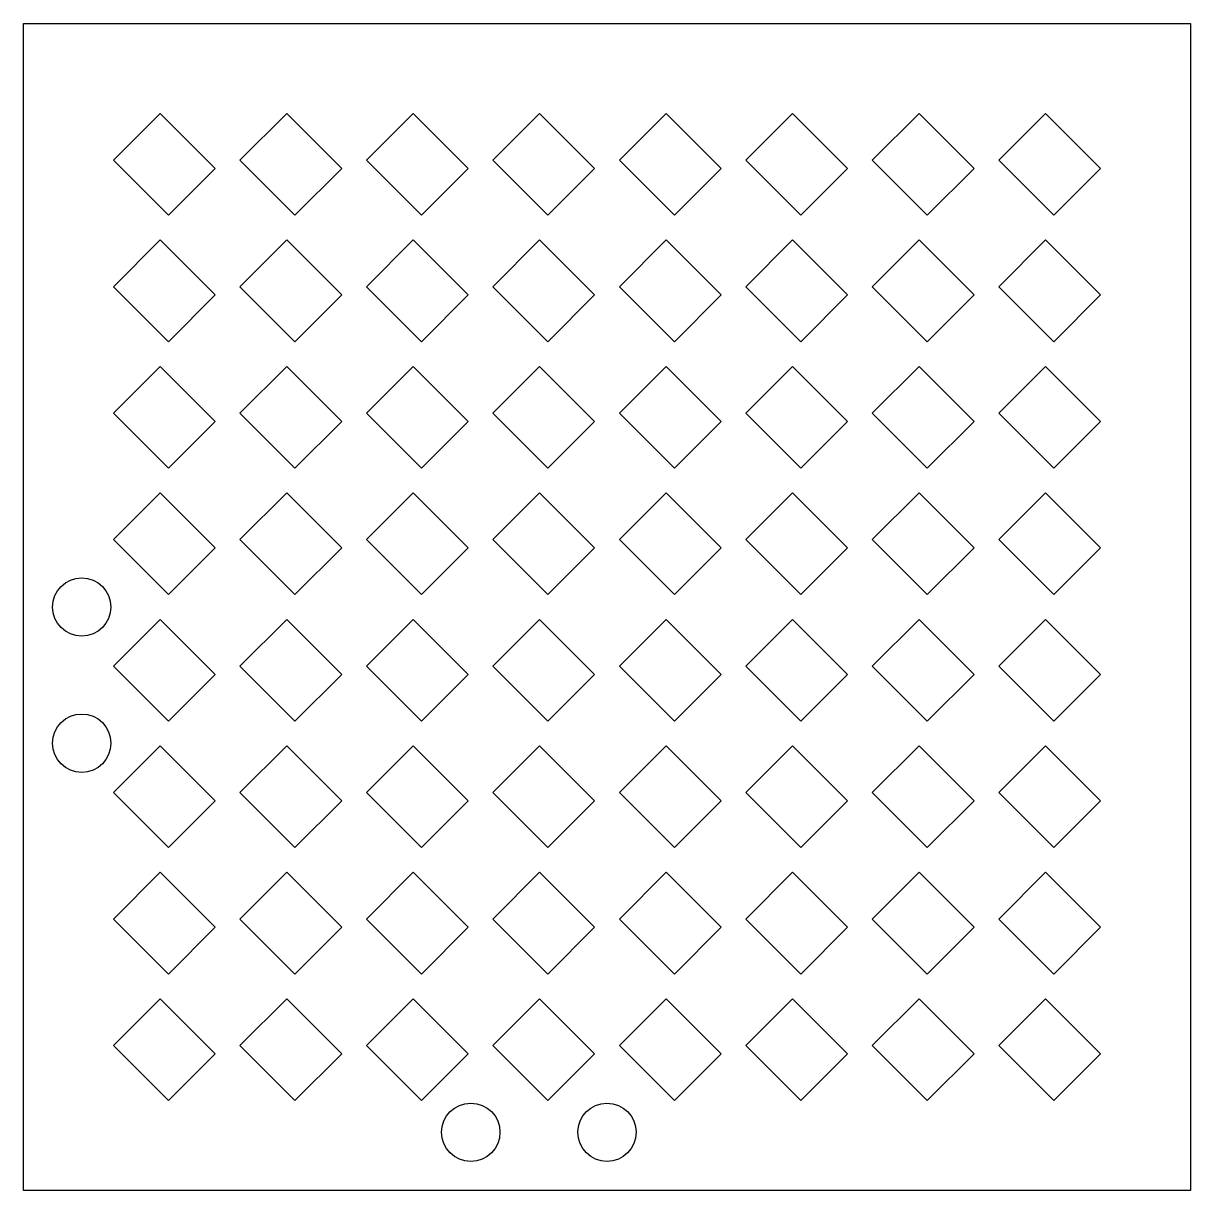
# Model space of a CAD drawing. Header units: millimetres. Extents: x -30 to 30, y -30 to 30.
import ezdxf

# ---------------------------------------------------------------- set-up
doc = ezdxf.new("R2010")
doc.units = ezdxf.units.MM
doc.layers.get('0').update_dxf_attribs({"linetype": 'CONTINUOUS'})

msp = doc.modelspace()

# ---------------------------------------------------------------- linework, layer by layer
for points in [[(30, -30), (-30, -30), (-30, 30), (30, 30)], [(-22.538, 20.134), (-20.134, 22.538), (-22.962, 25.366), (-25.366, 22.962)], [(-16.038, 20.134), (-13.634, 22.538), (-16.462, 25.366), (-18.866, 22.962)], [(-9.538, 20.134), (-7.134, 22.538), (-9.962, 25.366), (-12.366, 22.962)], [(-3.038, 20.134), (-0.634, 22.538), (-3.462, 25.366), (-5.866, 22.962)], [(3.462, 20.134), (5.866, 22.538), (3.038, 25.366), (0.634, 22.962)], [(9.962, 20.134), (12.366, 22.538), (9.538, 25.366), (7.134, 22.962)], [(16.462, 20.134), (18.866, 22.538), (16.038, 25.366), (13.634, 22.962)], [(20.134, 22.962), (22.962, 20.134), (25.366, 22.538), (22.538, 25.366)], [(-22.538, 13.634), (-20.134, 16.038), (-22.962, 18.866), (-25.366, 16.462)], [(-16.038, 13.634), (-13.634, 16.038), (-16.462, 18.866), (-18.866, 16.462)], [(-9.538, 13.634), (-7.134, 16.038), (-9.962, 18.866), (-12.366, 16.462)], [(-3.038, 13.634), (-0.634, 16.038), (-3.462, 18.866), (-5.866, 16.462)], [(3.462, 13.634), (5.866, 16.038), (3.038, 18.866), (0.634, 16.462)], [(9.962, 13.634), (12.366, 16.038), (9.538, 18.866), (7.134, 16.462)], [(16.462, 13.634), (18.866, 16.038), (16.038, 18.866), (13.634, 16.462)], [(22.962, 13.634), (25.366, 16.038), (22.538, 18.866), (20.134, 16.462)], [(-22.538, 7.134), (-20.134, 9.538), (-22.962, 12.366), (-25.366, 9.962)], [(-16.038, 7.134), (-13.634, 9.538), (-16.462, 12.366), (-18.866, 9.962)], [(-9.538, 7.134), (-7.134, 9.538), (-9.962, 12.366), (-12.366, 9.962)], [(-3.038, 7.134), (-0.634, 9.538), (-3.462, 12.366), (-5.866, 9.962)], [(3.462, 7.134), (5.866, 9.538), (3.038, 12.366), (0.634, 9.962)], [(9.962, 7.134), (12.366, 9.538), (9.538, 12.366), (7.134, 9.962)], [(16.462, 7.134), (18.866, 9.538), (16.038, 12.366), (13.634, 9.962)], [(22.962, 7.134), (25.366, 9.538), (22.538, 12.366), (20.134, 9.962)], [(-22.538, 0.634), (-20.134, 3.038), (-22.962, 5.866), (-25.366, 3.462)], [(-16.038, 0.634), (-13.634, 3.038), (-16.462, 5.866), (-18.866, 3.462)], [(-9.538, 0.634), (-7.134, 3.038), (-9.962, 5.866), (-12.366, 3.462)], [(-3.038, 0.634), (-0.634, 3.038), (-3.462, 5.866), (-5.866, 3.462)], [(3.462, 0.634), (5.866, 3.038), (3.038, 5.866), (0.634, 3.462)], [(9.962, 0.634), (12.366, 3.038), (9.538, 5.866), (7.134, 3.462)], [(16.462, 0.634), (18.866, 3.038), (16.038, 5.866), (13.634, 3.462)], [(22.962, 0.634), (25.366, 3.038), (22.538, 5.866), (20.134, 3.462)], [(-22.538, -5.866), (-20.134, -3.462), (-22.962, -0.634), (-25.366, -3.038)], [(-16.038, -5.866), (-13.634, -3.462), (-16.462, -0.634), (-18.866, -3.038)], [(-9.538, -5.866), (-7.134, -3.462), (-9.962, -0.634), (-12.366, -3.038)], [(-3.038, -5.866), (-0.634, -3.462), (-3.462, -0.634), (-5.866, -3.038)], [(3.462, -5.866), (5.866, -3.462), (3.038, -0.634), (0.634, -3.038)], [(9.962, -5.866), (12.366, -3.462), (9.538, -0.634), (7.134, -3.038)], [(16.462, -5.866), (18.866, -3.462), (16.038, -0.634), (13.634, -3.038)], [(22.962, -5.866), (25.366, -3.462), (22.538, -0.634), (20.134, -3.038)], [(-22.538, -12.366), (-20.134, -9.962), (-22.962, -7.134), (-25.366, -9.538)], [(-16.038, -12.366), (-13.634, -9.962), (-16.462, -7.134), (-18.866, -9.538)], [(-9.538, -12.366), (-7.134, -9.962), (-9.962, -7.134), (-12.366, -9.538)], [(-3.038, -12.366), (-0.634, -9.962), (-3.462, -7.134), (-5.866, -9.538)], [(3.462, -12.366), (5.866, -9.962), (3.038, -7.134), (0.634, -9.538)], [(9.962, -12.366), (12.366, -9.962), (9.538, -7.134), (7.134, -9.538)], [(16.462, -12.366), (18.866, -9.962), (16.038, -7.134), (13.634, -9.538)], [(22.962, -12.366), (25.366, -9.962), (22.538, -7.134), (20.134, -9.538)], [(-22.538, -18.866), (-20.134, -16.462), (-22.962, -13.634), (-25.366, -16.038)], [(-16.038, -18.866), (-13.634, -16.462), (-16.462, -13.634), (-18.866, -16.038)], [(-9.538, -18.866), (-7.134, -16.462), (-9.962, -13.634), (-12.366, -16.038)], [(-3.038, -18.866), (-0.634, -16.462), (-3.462, -13.634), (-5.866, -16.038)], [(3.462, -18.866), (5.866, -16.462), (3.038, -13.634), (0.634, -16.038)], [(9.962, -18.866), (12.366, -16.462), (9.538, -13.634), (7.134, -16.038)], [(16.462, -18.866), (18.866, -16.462), (16.038, -13.634), (13.634, -16.038)], [(22.962, -18.866), (25.366, -16.462), (22.538, -13.634), (20.134, -16.038)], [(-22.538, -25.366), (-20.134, -22.962), (-22.962, -20.134), (-25.366, -22.538)], [(-16.038, -25.366), (-13.634, -22.962), (-16.462, -20.134), (-18.866, -22.538)], [(-9.538, -25.366), (-7.134, -22.962), (-9.962, -20.134), (-12.366, -22.538)], [(-3.038, -25.366), (-0.634, -22.962), (-3.462, -20.134), (-5.866, -22.538)], [(3.462, -25.366), (5.866, -22.962), (3.038, -20.134), (0.634, -22.538)], [(9.962, -25.366), (12.366, -22.962), (9.538, -20.134), (7.134, -22.538)], [(16.462, -25.366), (18.866, -22.962), (16.038, -20.134), (13.634, -22.538)], [(22.962, -25.366), (25.366, -22.962), (22.538, -20.134), (20.134, -22.538)]]:
    msp.add_lwpolyline(points, close=True)
for centre in [(-27, 0), (-27, -7), (-7, -27), (0, -27)]:
    msp.add_circle(centre, 1.5)

doc.saveas('drawing.dxf')
